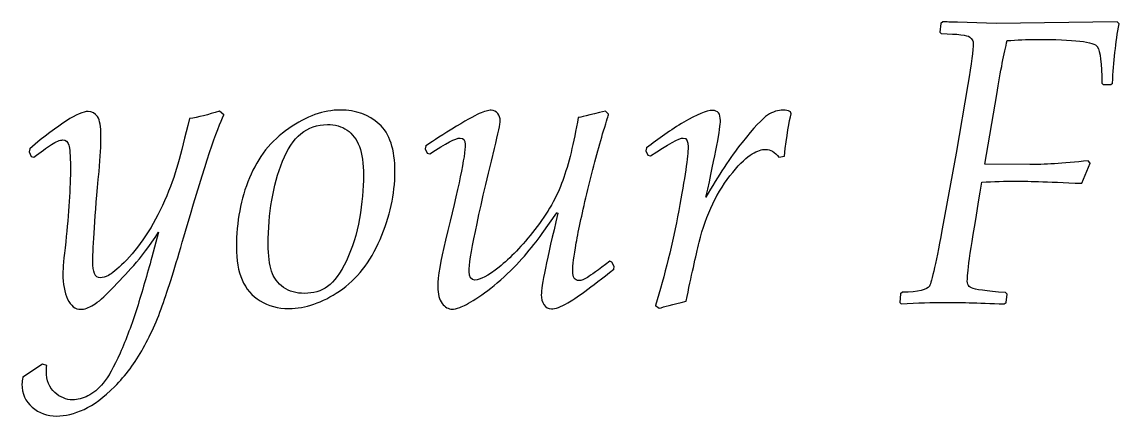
# Model space of a CAD drawing. Header units: millimetres. Extents: x -130 to 142, y -87 to 88.
# Drawn here: x 52.33 to 93.4, y 23.49 to 38.26 of the extents above; entities that cross this region are included whole.
import ezdxf

# ---------------------------------------------------------------- set-up
doc = ezdxf.new("R2010")
doc.units = ezdxf.units.MM
doc.header["$MEASUREMENT"] = 0
doc.layers.add('21', color=7, linetype='Continuous')

msp = doc.modelspace()

# ---------------------------------------------------------------- linework, layer by layer
at = {"layer": '21', "color": 250}
for points, knots in [([(85.2461, 27.6969), (85.2461, 27.6969), (85.1953, 27.7553), (85.1953, 27.7553), (85.1953, 27.7553), (85.1953, 27.7553), (85.2156, 28.075), (85.2156, 28.075), (85.2156, 28.075), (85.2156, 28.075), (85.2918, 28.1334), (85.2918, 28.1334), (85.2918, 28.1334), (85.8855, 28.1435), (86.223, 28.2222), (86.3042, 28.3643), (86.3042, 28.3643), (86.388, 28.5089), (86.5605, 29.2905), (86.8219, 30.7065), (86.8219, 30.7065), (86.8219, 30.7065), (87.3066, 33.3455), (87.3066, 33.3455), (87.3066, 33.3455), (87.3066, 33.3455), (87.743, 35.9185), (87.743, 35.9185), (87.743, 35.9185), (87.8775, 36.7001), (87.9435, 37.2152), (87.9435, 37.4563), (87.9435, 37.4563), (87.9435, 37.54), (87.9004, 37.6212), (87.8115, 37.6948), (87.8115, 37.6948), (87.7227, 37.7684), (87.3675, 37.8115), (86.7483, 37.8217), (86.7483, 37.8217), (86.7483, 37.8217), (86.695, 37.8801), (86.695, 37.8801), (86.695, 37.8801), (86.695, 37.8801), (86.7331, 38.1998), (86.7331, 38.1998), (86.7331, 38.1998), (86.7331, 38.1998), (86.7991, 38.2607), (86.7991, 38.2607), (86.7991, 38.2607), (86.9285, 38.2607), (87.1112, 38.2556), (87.3497, 38.2455), (87.3497, 38.2455), (87.3497, 38.2455), (88.7986, 38.1998), (88.7986, 38.1998), (88.7986, 38.1998), (88.7986, 38.1998), (93.3281, 38.2607), (93.3281, 38.2607), (93.3281, 38.2607), (93.3281, 38.2607), (93.4017, 38.1922), (93.4017, 38.1922), (93.4017, 38.1922), (93.2774, 37.5045), (93.1962, 36.7635), (93.1556, 35.9693), (93.1556, 35.9693), (93.1556, 35.9693), (93.0972, 35.9109), (93.0972, 35.9109), (93.0972, 35.9109), (93.0972, 35.9109), (92.813, 35.9109), (92.813, 35.9109), (92.813, 35.9109), (92.813, 35.9109), (92.7547, 35.9693), (92.7547, 35.9693), (92.7547, 35.9693), (92.7547, 36.7026), (92.6988, 37.1594), (92.5872, 37.337), (92.5872, 37.337), (92.4755, 37.5172), (91.7168, 37.606), (90.3085, 37.606), (90.3085, 37.606), (89.9431, 37.606), (89.5777, 37.5908), (89.2148, 37.5603), (89.2148, 37.5603), (89.1031, 37.1061), (88.9712, 36.4337), (88.8215, 35.5455), (88.8215, 35.5455), (88.8215, 35.5455), (88.3825, 32.9369), (88.3825, 32.9369), (88.3825, 32.9369), (88.3825, 32.9369), (90.0623, 32.9141), (90.0623, 32.9141), (90.0623, 32.9141), (90.5597, 32.9141), (91.2854, 32.9623), (92.2421, 33.0562), (92.2421, 33.0562), (92.2421, 33.0562), (92.3157, 32.975), (92.3157, 32.975), (92.3157, 32.975), (92.3157, 32.975), (92.0035, 32.2163), (92.0035, 32.2163), (92.0035, 32.2163), (90.6663, 32.2696), (89.8492, 32.2975), (89.5574, 32.2975), (89.5574, 32.2975), (89.126, 32.2975), (88.6971, 32.2848), (88.2708, 32.2594), (88.2708, 32.2594), (87.9105, 30.1736), (87.7303, 28.986), (87.7303, 28.6993), (87.7303, 28.6993), (87.6999, 28.4861), (87.7481, 28.3516), (87.875, 28.2933), (87.875, 28.2933), (87.9993, 28.2374), (88.4256, 28.1791), (89.1488, 28.1207), (89.1488, 28.1207), (89.1488, 28.1207), (89.2097, 28.0598), (89.2097, 28.0598), (89.2097, 28.0598), (89.2097, 28.0598), (89.1717, 27.7553), (89.1717, 27.7553), (89.1717, 27.7553), (89.1717, 27.7553), (89.1031, 27.6969), (89.1031, 27.6969), (89.1031, 27.6969), (88.0831, 27.735), (87.3472, 27.7553), (86.8955, 27.7553), (86.8955, 27.7553), (86.4057, 27.7553), (85.8551, 27.735), (85.2461, 27.6969)], [0, 0, 0, 0, 0.0243902, 0.0243902, 0.0243902, 0.0243902, 0.0487805, 0.0487805, 0.0487805, 0.0487805, 0.0731707, 0.0731707, 0.0731707, 0.0731707, 0.097561, 0.097561, 0.097561, 0.097561, 0.1219512, 0.1219512, 0.1219512, 0.1219512, 0.1463415, 0.1463415, 0.1463415, 0.1463415, 0.1707317, 0.1707317, 0.1707317, 0.1707317, 0.195122, 0.195122, 0.195122, 0.195122, 0.2195122, 0.2195122, 0.2195122, 0.2195122, 0.2439024, 0.2439024, 0.2439024, 0.2439024, 0.2682927, 0.2682927, 0.2682927, 0.2682927, 0.2926829, 0.2926829, 0.2926829, 0.2926829, 0.3170732, 0.3170732, 0.3170732, 0.3170732, 0.3414634, 0.3414634, 0.3414634, 0.3414634, 0.3658537, 0.3658537, 0.3658537, 0.3658537, 0.3902439, 0.3902439, 0.3902439, 0.3902439, 0.4146341, 0.4146341, 0.4146341, 0.4146341, 0.4390244, 0.4390244, 0.4390244, 0.4390244, 0.4634146, 0.4634146, 0.4634146, 0.4634146, 0.4878049, 0.4878049, 0.4878049, 0.4878049, 0.5121951, 0.5121951, 0.5121951, 0.5121951, 0.5365854, 0.5365854, 0.5365854, 0.5365854, 0.5609756, 0.5609756, 0.5609756, 0.5609756, 0.5853659, 0.5853659, 0.5853659, 0.5853659, 0.6097561, 0.6097561, 0.6097561, 0.6097561, 0.6341463, 0.6341463, 0.6341463, 0.6341463, 0.6585366, 0.6585366, 0.6585366, 0.6585366, 0.6829268, 0.6829268, 0.6829268, 0.6829268, 0.7073171, 0.7073171, 0.7073171, 0.7073171, 0.7317073, 0.7317073, 0.7317073, 0.7317073, 0.7560976, 0.7560976, 0.7560976, 0.7560976, 0.7804878, 0.7804878, 0.7804878, 0.7804878, 0.804878, 0.804878, 0.804878, 0.804878, 0.8292683, 0.8292683, 0.8292683, 0.8292683, 0.8536585, 0.8536585, 0.8536585, 0.8536585, 0.8780488, 0.8780488, 0.8780488, 0.8780488, 0.902439, 0.902439, 0.902439, 0.902439, 0.9268293, 0.9268293, 0.9268293, 0.9268293, 0.9512195, 0.9512195, 0.9512195, 0.9512195, 1, 1, 1, 1]), ([(52.3724, 24.9463), (52.3724, 24.9463), (53.1083, 25.4436), (53.1083, 25.4436), (53.1083, 25.4436), (53.1083, 25.4436), (53.2631, 25.3903), (53.2631, 25.3903), (53.2631, 25.3903), (53.2554, 25.3117), (53.2504, 25.2431), (53.2504, 25.1822), (53.2504, 25.1822), (53.2504, 24.827), (53.3544, 24.558), (53.5625, 24.3753), (53.5625, 24.3753), (53.7706, 24.1951), (53.9939, 24.1063), (54.2299, 24.1038), (54.2299, 24.1038), (54.4202, 24.1063), (54.6105, 24.1545), (54.8059, 24.251), (54.8059, 24.251), (55.0013, 24.3474), (55.1941, 24.5073), (55.3794, 24.7306), (55.3794, 24.7306), (55.5646, 24.9539), (55.7752, 25.3269), (56.0061, 25.8521), (56.0061, 25.8521), (56.2396, 26.3774), (56.4527, 26.9433), (56.6431, 27.5498), (56.6431, 27.5498), (56.8334, 28.1588), (57.0186, 28.7906), (57.1962, 29.4504), (57.1962, 29.4504), (57.1962, 29.4504), (57.45, 30.3791), (57.45, 30.3791), (57.45, 30.3791), (57.1125, 29.864), (56.8029, 29.4504), (56.5213, 29.1383), (56.5213, 29.1383), (56.237, 28.8261), (55.9605, 28.5292), (55.6864, 28.245), (55.6864, 28.245), (55.4149, 27.9634), (55.189, 27.768), (55.0114, 27.6589), (55.0114, 27.6589), (54.8338, 27.5498), (54.6739, 27.4939), (54.5344, 27.4939), (54.5344, 27.4939), (54.3263, 27.4939), (54.1639, 27.6233), (54.0446, 27.8771), (54.0446, 27.8771), (53.9254, 28.1334), (53.867, 28.448), (53.867, 28.8261), (53.867, 28.8261), (53.867, 29.019), (53.9, 29.4148), (53.971, 30.0162), (53.971, 30.0162), (54.0903, 31.0998), (54.1487, 32.0412), (54.1487, 32.8405), (54.1487, 32.8405), (54.1487, 33.2516), (54.1284, 33.5206), (54.0852, 33.6475), (54.0852, 33.6475), (54.0446, 33.7743), (53.971, 33.8378), (53.867, 33.8378), (53.867, 33.8378), (53.7528, 33.8378), (53.6082, 33.7794), (53.4356, 33.6652), (53.4356, 33.6652), (53.2605, 33.551), (53.0448, 33.3937), (52.7809, 33.1907), (52.7809, 33.1907), (52.7809, 33.1907), (52.6845, 33.2186), (52.6845, 33.2186), (52.6845, 33.2186), (52.6845, 33.2186), (52.6033, 33.3988), (52.6033, 33.3988), (52.6033, 33.3988), (52.6033, 33.3988), (52.6261, 33.5104), (52.6261, 33.5104), (52.6261, 33.5104), (53.73, 34.4417), (54.4582, 34.9061), (54.811, 34.9061), (54.811, 34.9061), (54.9581, 34.9061), (55.0774, 34.8426), (55.1637, 34.7132), (55.1637, 34.7132), (55.2499, 34.5838), (55.2931, 34.3427), (55.2931, 33.9849), (55.2931, 33.9849), (55.2931, 33.6475), (55.2677, 33.2059), (55.2195, 32.6629), (55.2195, 32.6629), (55.0647, 30.978), (54.9886, 29.8513), (54.9886, 29.288), (54.9886, 29.288), (54.9886, 29.0875), (55.0089, 28.9378), (55.052, 28.8338), (55.052, 28.8338), (55.0952, 28.7297), (55.1687, 28.6764), (55.2779, 28.6764), (55.2779, 28.6764), (55.354, 28.6764), (55.4504, 28.7069), (55.5722, 28.7652), (55.5722, 28.7652), (55.694, 28.8261), (55.8894, 28.986), (56.1558, 29.2499), (56.1558, 29.2499), (56.4248, 29.5113), (56.6913, 29.8437), (56.9577, 30.2421), (56.9577, 30.2421), (57.2267, 30.6405), (57.4652, 31.082), (57.6758, 31.5616), (57.6758, 31.5616), (57.8864, 32.0412), (58.0514, 32.5005), (58.1707, 32.9369), (58.1707, 32.9369), (58.2899, 33.3734), (58.4346, 33.9418), (58.602, 34.6396), (58.602, 34.6396), (58.9395, 34.6878), (59.3125, 34.7843), (59.7236, 34.9213), (59.7236, 34.9213), (59.7236, 34.9213), (59.8886, 34.7741), (59.8886, 34.7741), (59.8886, 34.7741), (59.6399, 34.2768), (59.1831, 32.8963), (58.5208, 30.6329), (58.5208, 30.6329), (58.1833, 29.4681), (57.9017, 28.5495), (57.6758, 27.8771), (57.6758, 27.8771), (57.45, 27.2072), (57.1835, 26.5931), (56.8765, 26.0425), (56.8765, 26.0425), (56.5695, 25.4893), (56.2142, 25.0097), (55.8057, 24.6037), (55.8057, 24.6037), (55.3997, 24.1977), (55.0165, 23.9109), (54.6587, 23.7435), (54.6587, 23.7435), (54.2984, 23.5785), (53.9558, 23.4948), (53.6285, 23.4948), (53.6285, 23.4948), (53.2757, 23.4948), (52.9738, 23.6064), (52.7175, 23.8272), (52.7175, 23.8272), (52.4637, 24.048), (52.3343, 24.3347), (52.3343, 24.6925), (52.3343, 24.6925), (52.3343, 24.7661), (52.347, 24.8524), (52.3724, 24.9463)], [0, 0, 0, 0, 0.0196078, 0.0196078, 0.0196078, 0.0196078, 0.0392157, 0.0392157, 0.0392157, 0.0392157, 0.0588235, 0.0588235, 0.0588235, 0.0588235, 0.0784314, 0.0784314, 0.0784314, 0.0784314, 0.0980392, 0.0980392, 0.0980392, 0.0980392, 0.1176471, 0.1176471, 0.1176471, 0.1176471, 0.1372549, 0.1372549, 0.1372549, 0.1372549, 0.1568627, 0.1568627, 0.1568627, 0.1568627, 0.1764706, 0.1764706, 0.1764706, 0.1764706, 0.1960784, 0.1960784, 0.1960784, 0.1960784, 0.2156863, 0.2156863, 0.2156863, 0.2156863, 0.2352941, 0.2352941, 0.2352941, 0.2352941, 0.254902, 0.254902, 0.254902, 0.254902, 0.2745098, 0.2745098, 0.2745098, 0.2745098, 0.2941176, 0.2941176, 0.2941176, 0.2941176, 0.3137255, 0.3137255, 0.3137255, 0.3137255, 0.3333333, 0.3333333, 0.3333333, 0.3333333, 0.3529412, 0.3529412, 0.3529412, 0.3529412, 0.372549, 0.372549, 0.372549, 0.372549, 0.3921569, 0.3921569, 0.3921569, 0.3921569, 0.4117647, 0.4117647, 0.4117647, 0.4117647, 0.4313725, 0.4313725, 0.4313725, 0.4313725, 0.4509804, 0.4509804, 0.4509804, 0.4509804, 0.4705882, 0.4705882, 0.4705882, 0.4705882, 0.4901961, 0.4901961, 0.4901961, 0.4901961, 0.5098039, 0.5098039, 0.5098039, 0.5098039, 0.5294118, 0.5294118, 0.5294118, 0.5294118, 0.5490196, 0.5490196, 0.5490196, 0.5490196, 0.5686275, 0.5686275, 0.5686275, 0.5686275, 0.5882353, 0.5882353, 0.5882353, 0.5882353, 0.6078431, 0.6078431, 0.6078431, 0.6078431, 0.627451, 0.627451, 0.627451, 0.627451, 0.6470588, 0.6470588, 0.6470588, 0.6470588, 0.6666667, 0.6666667, 0.6666667, 0.6666667, 0.6862745, 0.6862745, 0.6862745, 0.6862745, 0.7058824, 0.7058824, 0.7058824, 0.7058824, 0.7254902, 0.7254902, 0.7254902, 0.7254902, 0.745098, 0.745098, 0.745098, 0.745098, 0.7647059, 0.7647059, 0.7647059, 0.7647059, 0.7843137, 0.7843137, 0.7843137, 0.7843137, 0.8039216, 0.8039216, 0.8039216, 0.8039216, 0.8235294, 0.8235294, 0.8235294, 0.8235294, 0.8431373, 0.8431373, 0.8431373, 0.8431373, 0.8627451, 0.8627451, 0.8627451, 0.8627451, 0.8823529, 0.8823529, 0.8823529, 0.8823529, 0.9019608, 0.9019608, 0.9019608, 0.9019608, 0.9215686, 0.9215686, 0.9215686, 0.9215686, 0.9411765, 0.9411765, 0.9411765, 0.9411765, 0.9607843, 0.9607843, 0.9607843, 0.9607843, 1, 1, 1, 1]), ([(60.3631, 29.8285), (60.3631, 30.775), (60.5255, 31.6377), (60.8477, 32.4167), (60.8477, 32.4167), (61.17, 33.1958), (61.6598, 33.8124), (62.3221, 34.2717), (62.3221, 34.2717), (62.9844, 34.731), (63.6289, 34.9594), (64.2582, 34.9594), (64.2582, 34.9594), (64.8342, 34.9594), (65.3163, 34.7843), (65.7097, 34.4341), (65.7097, 34.4341), (66.1004, 34.0864), (66.2958, 33.4876), (66.2958, 32.6401), (66.2958, 32.6401), (66.2958, 31.8077), (66.1106, 30.9653), (65.7426, 30.1127), (65.7426, 30.1127), (65.3722, 29.2601), (64.8672, 28.6155), (64.2227, 28.1791), (64.2227, 28.1791), (63.5781, 27.7426), (62.9463, 27.5244), (62.3271, 27.5244), (62.3271, 27.5244), (61.916, 27.5244), (61.5557, 27.6208), (61.2487, 27.8111), (61.2487, 27.8111), (60.9416, 28.0014), (60.7158, 28.2628), (60.5762, 28.5927), (60.5762, 28.5927), (60.4341, 28.9226), (60.3631, 29.3336), (60.3631, 29.8285)], [0, 0, 0, 0, 0.0833333, 0.0833333, 0.0833333, 0.0833333, 0.1666667, 0.1666667, 0.1666667, 0.1666667, 0.25, 0.25, 0.25, 0.25, 0.3333333, 0.3333333, 0.3333333, 0.3333333, 0.4166667, 0.4166667, 0.4166667, 0.4166667, 0.5, 0.5, 0.5, 0.5, 0.5833333, 0.5833333, 0.5833333, 0.5833333, 0.6666667, 0.6666667, 0.6666667, 0.6666667, 0.75, 0.75, 0.75, 0.75, 0.8333333, 0.8333333, 0.8333333, 0.8333333, 1, 1, 1, 1]), ([(67.5088, 33.3379), (67.5088, 33.3379), (67.4327, 33.5104), (67.4327, 33.5104), (67.4327, 33.5104), (67.4327, 33.5104), (67.4555, 33.6145), (67.4555, 33.6145), (67.4555, 33.6145), (67.6052, 33.7287), (67.9275, 33.9367), (68.4223, 34.2412), (68.4223, 34.2412), (68.9172, 34.5457), (69.2623, 34.7411), (69.4551, 34.8249), (69.4551, 34.8249), (69.648, 34.9086), (69.7977, 34.9517), (69.9017, 34.9517), (69.9017, 34.9517), (70.0058, 34.9517), (70.087, 34.9111), (70.1479, 34.8325), (70.1479, 34.8325), (70.2062, 34.7538), (70.2367, 34.6625), (70.2367, 34.5584), (70.2367, 34.5584), (70.2367, 34.4442), (70.1656, 34.0966), (70.021, 33.518), (70.021, 33.518), (69.3866, 30.9145), (69.0694, 29.3819), (69.0694, 28.915), (69.0694, 28.915), (69.0694, 28.6967), (69.143, 28.5876), (69.2927, 28.5876), (69.2927, 28.5876), (69.4805, 28.5876), (69.7825, 28.7526), (70.1961, 29.0774), (70.1961, 29.0774), (70.6097, 29.4047), (71.0563, 29.8741), (71.5333, 30.4831), (71.5333, 30.4831), (72.0104, 31.0922), (72.3606, 31.7062), (72.5788, 32.3203), (72.5788, 32.3203), (72.797, 32.9344), (72.9899, 33.721), (73.1574, 34.6777), (73.1574, 34.6777), (73.2183, 34.6853), (73.5558, 34.7665), (74.1775, 34.9137), (74.1775, 34.9137), (74.1775, 34.9137), (74.2891, 34.802), (74.2891, 34.802), (74.2891, 34.802), (74.284, 34.7741), (74.2231, 34.5686), (74.1089, 34.1854), (74.1089, 34.1854), (73.911, 33.546), (73.7131, 32.8101), (73.5152, 31.9778), (73.5152, 31.9778), (73.3172, 31.1454), (73.1726, 30.4806), (73.0838, 29.9807), (73.0838, 29.9807), (72.995, 29.4834), (72.9493, 29.1306), (72.9493, 28.9226), (72.9493, 28.9226), (72.9493, 28.6891), (73.028, 28.5724), (73.1878, 28.5724), (73.1878, 28.5724), (73.2716, 28.5724), (73.3756, 28.6104), (73.4999, 28.6891), (73.4999, 28.6891), (73.6243, 28.7652), (73.9034, 28.9682), (74.3399, 29.293), (74.3399, 29.293), (74.3399, 29.293), (74.4211, 29.2651), (74.4211, 29.2651), (74.4211, 29.2651), (74.4211, 29.2651), (74.5023, 29.0926), (74.5023, 29.0926), (74.5023, 29.0926), (74.5023, 29.0926), (74.4896, 28.9962), (74.4896, 28.9962), (74.4896, 28.9962), (73.6167, 28.3085), (73.0457, 27.8873), (72.7742, 27.7375), (72.7742, 27.7375), (72.5052, 27.5853), (72.2971, 27.5092), (72.155, 27.5092), (72.155, 27.5092), (72.0358, 27.5092), (71.9419, 27.5624), (71.8759, 27.669), (71.8759, 27.669), (71.8074, 27.7756), (71.7744, 27.8999), (71.7744, 28.037), (71.7744, 28.037), (71.7744, 28.344), (71.9825, 29.3641), (72.3986, 31.0922), (72.3986, 31.0922), (72.3986, 31.0922), (72.3555, 31.115), (72.3555, 31.115), (72.3555, 31.115), (72.3555, 31.115), (71.8049, 30.3284), (71.8049, 30.3284), (71.8049, 30.3284), (71.6171, 30.0594), (71.3963, 29.7803), (71.1426, 29.491), (71.1426, 29.491), (70.8914, 29.2017), (70.5945, 28.9048), (70.2544, 28.6028), (70.2544, 28.6028), (69.9144, 28.3009), (69.6074, 28.0623), (69.3282, 27.8898), (69.3282, 27.8898), (69.0516, 27.7147), (68.8512, 27.6081), (68.7268, 27.565), (68.7268, 27.565), (68.6025, 27.5244), (68.5061, 27.5015), (68.4376, 27.5015), (68.4376, 27.5015), (68.2929, 27.5015), (68.1686, 27.5726), (68.062, 27.7147), (68.062, 27.7147), (67.9554, 27.8568), (67.9021, 28.0649), (67.9021, 28.3415), (67.9021, 28.3415), (67.9021, 28.7246), (67.9986, 29.3057), (68.1914, 30.0898), (68.1914, 30.0898), (68.6837, 32.0564), (68.9273, 33.2516), (68.9273, 33.6728), (68.9273, 33.6728), (68.9273, 33.8327), (68.8639, 33.9114), (68.7345, 33.9114), (68.7345, 33.9114), (68.5847, 33.9114), (68.2066, 33.7134), (67.5976, 33.315), (67.5976, 33.315), (67.5976, 33.315), (67.5088, 33.3379), (67.5088, 33.3379)], [0, 0, 0, 0, 0.0217391, 0.0217391, 0.0217391, 0.0217391, 0.0434783, 0.0434783, 0.0434783, 0.0434783, 0.0652174, 0.0652174, 0.0652174, 0.0652174, 0.0869565, 0.0869565, 0.0869565, 0.0869565, 0.1086957, 0.1086957, 0.1086957, 0.1086957, 0.1304348, 0.1304348, 0.1304348, 0.1304348, 0.1521739, 0.1521739, 0.1521739, 0.1521739, 0.173913, 0.173913, 0.173913, 0.173913, 0.1956522, 0.1956522, 0.1956522, 0.1956522, 0.2173913, 0.2173913, 0.2173913, 0.2173913, 0.2391304, 0.2391304, 0.2391304, 0.2391304, 0.2608696, 0.2608696, 0.2608696, 0.2608696, 0.2826087, 0.2826087, 0.2826087, 0.2826087, 0.3043478, 0.3043478, 0.3043478, 0.3043478, 0.326087, 0.326087, 0.326087, 0.326087, 0.3478261, 0.3478261, 0.3478261, 0.3478261, 0.3695652, 0.3695652, 0.3695652, 0.3695652, 0.3913043, 0.3913043, 0.3913043, 0.3913043, 0.4130435, 0.4130435, 0.4130435, 0.4130435, 0.4347826, 0.4347826, 0.4347826, 0.4347826, 0.4565217, 0.4565217, 0.4565217, 0.4565217, 0.4782609, 0.4782609, 0.4782609, 0.4782609, 0.5, 0.5, 0.5, 0.5, 0.5217391, 0.5217391, 0.5217391, 0.5217391, 0.5434783, 0.5434783, 0.5434783, 0.5434783, 0.5652174, 0.5652174, 0.5652174, 0.5652174, 0.5869565, 0.5869565, 0.5869565, 0.5869565, 0.6086957, 0.6086957, 0.6086957, 0.6086957, 0.6304348, 0.6304348, 0.6304348, 0.6304348, 0.6521739, 0.6521739, 0.6521739, 0.6521739, 0.673913, 0.673913, 0.673913, 0.673913, 0.6956522, 0.6956522, 0.6956522, 0.6956522, 0.7173913, 0.7173913, 0.7173913, 0.7173913, 0.7391304, 0.7391304, 0.7391304, 0.7391304, 0.7608696, 0.7608696, 0.7608696, 0.7608696, 0.7826087, 0.7826087, 0.7826087, 0.7826087, 0.8043478, 0.8043478, 0.8043478, 0.8043478, 0.826087, 0.826087, 0.826087, 0.826087, 0.8478261, 0.8478261, 0.8478261, 0.8478261, 0.8695652, 0.8695652, 0.8695652, 0.8695652, 0.8913043, 0.8913043, 0.8913043, 0.8913043, 0.9130435, 0.9130435, 0.9130435, 0.9130435, 0.9347826, 0.9347826, 0.9347826, 0.9347826, 0.9565217, 0.9565217, 0.9565217, 0.9565217, 1, 1, 1, 1]), ([(76.1846, 27.532), (76.1846, 27.532), (76.0501, 27.636), (76.0501, 27.636), (76.0501, 27.636), (76.3978, 28.7703), (76.687, 29.9579), (76.9205, 31.1937), (76.9205, 31.1937), (77.1514, 32.4294), (77.2681, 33.2237), (77.2681, 33.5764), (77.2681, 33.5764), (77.2681, 33.7997), (77.2098, 33.9114), (77.0905, 33.9114), (77.0905, 33.9114), (76.9408, 33.9114), (76.5297, 33.6881), (75.8573, 33.2414), (75.8573, 33.2414), (75.8573, 33.2414), (75.7684, 33.2643), (75.7684, 33.2643), (75.7684, 33.2643), (75.7684, 33.2643), (75.6923, 33.4267), (75.6923, 33.4267), (75.6923, 33.4267), (75.6923, 33.4267), (75.7152, 33.5383), (75.7152, 33.5383), (75.7152, 33.5383), (76.1567, 33.8911), (76.6211, 34.2133), (77.1083, 34.5051), (77.1083, 34.5051), (77.598, 34.797), (77.9558, 34.9441), (78.1842, 34.9441), (78.1842, 34.9441), (78.3821, 34.9441), (78.4811, 34.8198), (78.4811, 34.5737), (78.4811, 34.5737), (78.4811, 34.2844), (78.3009, 33.3252), (77.938, 31.6961), (77.938, 31.6961), (78.3999, 32.503), (78.849, 33.1856), (79.2905, 33.7439), (79.2905, 33.7439), (79.7321, 34.3021), (80.0518, 34.6422), (80.2472, 34.769), (80.2472, 34.769), (80.4426, 34.8959), (80.638, 34.9594), (80.8308, 34.9594), (80.8308, 34.9594), (80.9196, 34.9594), (81.0085, 34.9391), (81.0973, 34.8985), (81.0973, 34.8985), (81.0973, 34.8985), (81.1277, 34.8173), (81.1277, 34.8173), (81.1277, 34.8173), (81.0541, 34.5457), (80.9678, 34.0179), (80.874, 33.2338), (80.874, 33.2338), (80.874, 33.2338), (80.6659, 33.1907), (80.6659, 33.1907), (80.6659, 33.1907), (80.5238, 33.3886), (80.3563, 33.4876), (80.1685, 33.4876), (80.1685, 33.4876), (80.029, 33.4876), (79.8615, 33.4292), (79.6661, 33.315), (79.6661, 33.315), (79.4707, 33.2008), (79.2296, 32.9725), (78.9429, 32.6248), (78.9429, 32.6248), (78.6536, 32.2772), (78.4049, 31.8839), (78.1943, 31.4474), (78.1943, 31.4474), (77.9837, 31.0084), (77.8137, 30.5288), (77.6843, 30.0086), (77.6843, 30.0086), (77.5574, 29.4884), (77.3925, 28.75), (77.1945, 27.7934), (77.1945, 27.7934), (76.6946, 27.6792), (76.3572, 27.5929), (76.1846, 27.532)], [0, 0, 0, 0, 0.037037, 0.037037, 0.037037, 0.037037, 0.0740741, 0.0740741, 0.0740741, 0.0740741, 0.1111111, 0.1111111, 0.1111111, 0.1111111, 0.1481481, 0.1481481, 0.1481481, 0.1481481, 0.1851852, 0.1851852, 0.1851852, 0.1851852, 0.2222222, 0.2222222, 0.2222222, 0.2222222, 0.2592593, 0.2592593, 0.2592593, 0.2592593, 0.2962963, 0.2962963, 0.2962963, 0.2962963, 0.3333333, 0.3333333, 0.3333333, 0.3333333, 0.3703704, 0.3703704, 0.3703704, 0.3703704, 0.4074074, 0.4074074, 0.4074074, 0.4074074, 0.4444444, 0.4444444, 0.4444444, 0.4444444, 0.4814815, 0.4814815, 0.4814815, 0.4814815, 0.5185185, 0.5185185, 0.5185185, 0.5185185, 0.5555556, 0.5555556, 0.5555556, 0.5555556, 0.5925926, 0.5925926, 0.5925926, 0.5925926, 0.6296296, 0.6296296, 0.6296296, 0.6296296, 0.6666667, 0.6666667, 0.6666667, 0.6666667, 0.7037037, 0.7037037, 0.7037037, 0.7037037, 0.7407407, 0.7407407, 0.7407407, 0.7407407, 0.7777778, 0.7777778, 0.7777778, 0.7777778, 0.8148148, 0.8148148, 0.8148148, 0.8148148, 0.8518519, 0.8518519, 0.8518519, 0.8518519, 0.8888889, 0.8888889, 0.8888889, 0.8888889, 0.9259259, 0.9259259, 0.9259259, 0.9259259, 1, 1, 1, 1]), ([(61.5532, 29.9325), (61.5532, 29.5062), (61.5963, 29.1687), (61.6801, 28.92), (61.6801, 28.92), (61.7638, 28.6688), (61.9135, 28.4683), (62.1267, 28.3161), (62.1267, 28.3161), (62.3398, 28.1664), (62.6012, 28.0903), (62.9133, 28.0903), (62.9133, 28.0903), (63.2406, 28.0903), (63.5274, 28.1765), (63.7761, 28.3491), (63.7761, 28.3491), (64.0247, 28.5242), (64.2582, 28.8464), (64.4815, 29.3159), (64.4815, 29.3159), (64.7048, 29.7879), (64.8672, 30.3131), (64.9687, 30.8968), (64.9687, 30.8968), (65.0702, 31.4779), (65.121, 32.0158), (65.121, 32.5056), (65.121, 32.5056), (65.121, 32.9572), (65.0702, 33.3176), (64.9662, 33.5916), (64.9662, 33.5916), (64.8621, 33.8631), (64.7073, 34.0687), (64.5043, 34.2082), (64.5043, 34.2082), (64.3013, 34.3478), (64.0552, 34.4163), (63.7684, 34.4163), (63.7684, 34.4163), (63.0047, 34.4163), (62.4464, 33.9596), (62.0886, 33.0435), (62.0886, 33.0435), (61.7308, 32.13), (61.5532, 31.0922), (61.5532, 29.9325)], [0, 0, 0, 0, 0.0769231, 0.0769231, 0.0769231, 0.0769231, 0.1538462, 0.1538462, 0.1538462, 0.1538462, 0.2307692, 0.2307692, 0.2307692, 0.2307692, 0.3076923, 0.3076923, 0.3076923, 0.3076923, 0.3846154, 0.3846154, 0.3846154, 0.3846154, 0.4615385, 0.4615385, 0.4615385, 0.4615385, 0.5384615, 0.5384615, 0.5384615, 0.5384615, 0.6153846, 0.6153846, 0.6153846, 0.6153846, 0.6923077, 0.6923077, 0.6923077, 0.6923077, 0.7692308, 0.7692308, 0.7692308, 0.7692308, 0.8461538, 0.8461538, 0.8461538, 0.8461538, 1, 1, 1, 1])]:
    msp.add_open_spline(points, degree=3, knots=knots, dxfattribs=at)
at = {"layer": '21', "color": 1, "lineweight": 9}
for points, knots in [([(85.2461, 27.6969), (85.2461, 27.6969), (85.1953, 27.7553), (85.1953, 27.7553), (85.1953, 27.7553), (85.1953, 27.7553), (85.2156, 28.075), (85.2156, 28.075), (85.2156, 28.075), (85.2156, 28.075), (85.2918, 28.1334), (85.2918, 28.1334), (85.2918, 28.1334), (85.8855, 28.1435), (86.223, 28.2222), (86.3042, 28.3643), (86.3042, 28.3643), (86.388, 28.5089), (86.5605, 29.2905), (86.8219, 30.7065), (86.8219, 30.7065), (86.8219, 30.7065), (87.3066, 33.3455), (87.3066, 33.3455), (87.3066, 33.3455), (87.3066, 33.3455), (87.743, 35.9185), (87.743, 35.9185), (87.743, 35.9185), (87.8775, 36.7001), (87.9435, 37.2152), (87.9435, 37.4563), (87.9435, 37.4563), (87.9435, 37.54), (87.9004, 37.6212), (87.8115, 37.6948), (87.8115, 37.6948), (87.7227, 37.7684), (87.3675, 37.8115), (86.7483, 37.8217), (86.7483, 37.8217), (86.7483, 37.8217), (86.695, 37.8801), (86.695, 37.8801), (86.695, 37.8801), (86.695, 37.8801), (86.7331, 38.1998), (86.7331, 38.1998), (86.7331, 38.1998), (86.7331, 38.1998), (86.7991, 38.2607), (86.7991, 38.2607), (86.7991, 38.2607), (86.9285, 38.2607), (87.1112, 38.2556), (87.3497, 38.2455), (87.3497, 38.2455), (87.3497, 38.2455), (88.7986, 38.1998), (88.7986, 38.1998), (88.7986, 38.1998), (88.7986, 38.1998), (93.3281, 38.2607), (93.3281, 38.2607), (93.3281, 38.2607), (93.3281, 38.2607), (93.4017, 38.1922), (93.4017, 38.1922), (93.4017, 38.1922), (93.2774, 37.5045), (93.1962, 36.7635), (93.1556, 35.9693), (93.1556, 35.9693), (93.1556, 35.9693), (93.0972, 35.9109), (93.0972, 35.9109), (93.0972, 35.9109), (93.0972, 35.9109), (92.813, 35.9109), (92.813, 35.9109), (92.813, 35.9109), (92.813, 35.9109), (92.7547, 35.9693), (92.7547, 35.9693), (92.7547, 35.9693), (92.7547, 36.7026), (92.6988, 37.1594), (92.5872, 37.337), (92.5872, 37.337), (92.4755, 37.5172), (91.7168, 37.606), (90.3085, 37.606), (90.3085, 37.606), (89.9431, 37.606), (89.5777, 37.5908), (89.2148, 37.5603), (89.2148, 37.5603), (89.1031, 37.1061), (88.9712, 36.4337), (88.8215, 35.5455), (88.8215, 35.5455), (88.8215, 35.5455), (88.3825, 32.9369), (88.3825, 32.9369), (88.3825, 32.9369), (88.3825, 32.9369), (90.0623, 32.9141), (90.0623, 32.9141), (90.0623, 32.9141), (90.5597, 32.9141), (91.2854, 32.9623), (92.2421, 33.0562), (92.2421, 33.0562), (92.2421, 33.0562), (92.3157, 32.975), (92.3157, 32.975), (92.3157, 32.975), (92.3157, 32.975), (92.0035, 32.2163), (92.0035, 32.2163), (92.0035, 32.2163), (90.6663, 32.2696), (89.8492, 32.2975), (89.5574, 32.2975), (89.5574, 32.2975), (89.126, 32.2975), (88.6971, 32.2848), (88.2708, 32.2594), (88.2708, 32.2594), (87.9105, 30.1736), (87.7303, 28.986), (87.7303, 28.6993), (87.7303, 28.6993), (87.6999, 28.4861), (87.7481, 28.3516), (87.875, 28.2933), (87.875, 28.2933), (87.9993, 28.2374), (88.4256, 28.1791), (89.1488, 28.1207), (89.1488, 28.1207), (89.1488, 28.1207), (89.2097, 28.0598), (89.2097, 28.0598), (89.2097, 28.0598), (89.2097, 28.0598), (89.1717, 27.7553), (89.1717, 27.7553), (89.1717, 27.7553), (89.1717, 27.7553), (89.1031, 27.6969), (89.1031, 27.6969), (89.1031, 27.6969), (88.0831, 27.735), (87.3472, 27.7553), (86.8955, 27.7553), (86.8955, 27.7553), (86.4057, 27.7553), (85.8551, 27.735), (85.2461, 27.6969)], [0, 0, 0, 0, 0.0243902, 0.0243902, 0.0243902, 0.0243902, 0.0487805, 0.0487805, 0.0487805, 0.0487805, 0.0731707, 0.0731707, 0.0731707, 0.0731707, 0.097561, 0.097561, 0.097561, 0.097561, 0.1219512, 0.1219512, 0.1219512, 0.1219512, 0.1463415, 0.1463415, 0.1463415, 0.1463415, 0.1707317, 0.1707317, 0.1707317, 0.1707317, 0.195122, 0.195122, 0.195122, 0.195122, 0.2195122, 0.2195122, 0.2195122, 0.2195122, 0.2439024, 0.2439024, 0.2439024, 0.2439024, 0.2682927, 0.2682927, 0.2682927, 0.2682927, 0.2926829, 0.2926829, 0.2926829, 0.2926829, 0.3170732, 0.3170732, 0.3170732, 0.3170732, 0.3414634, 0.3414634, 0.3414634, 0.3414634, 0.3658537, 0.3658537, 0.3658537, 0.3658537, 0.3902439, 0.3902439, 0.3902439, 0.3902439, 0.4146341, 0.4146341, 0.4146341, 0.4146341, 0.4390244, 0.4390244, 0.4390244, 0.4390244, 0.4634146, 0.4634146, 0.4634146, 0.4634146, 0.4878049, 0.4878049, 0.4878049, 0.4878049, 0.5121951, 0.5121951, 0.5121951, 0.5121951, 0.5365854, 0.5365854, 0.5365854, 0.5365854, 0.5609756, 0.5609756, 0.5609756, 0.5609756, 0.5853659, 0.5853659, 0.5853659, 0.5853659, 0.6097561, 0.6097561, 0.6097561, 0.6097561, 0.6341463, 0.6341463, 0.6341463, 0.6341463, 0.6585366, 0.6585366, 0.6585366, 0.6585366, 0.6829268, 0.6829268, 0.6829268, 0.6829268, 0.7073171, 0.7073171, 0.7073171, 0.7073171, 0.7317073, 0.7317073, 0.7317073, 0.7317073, 0.7560976, 0.7560976, 0.7560976, 0.7560976, 0.7804878, 0.7804878, 0.7804878, 0.7804878, 0.804878, 0.804878, 0.804878, 0.804878, 0.8292683, 0.8292683, 0.8292683, 0.8292683, 0.8536585, 0.8536585, 0.8536585, 0.8536585, 0.8780488, 0.8780488, 0.8780488, 0.8780488, 0.902439, 0.902439, 0.902439, 0.902439, 0.9268293, 0.9268293, 0.9268293, 0.9268293, 0.9512195, 0.9512195, 0.9512195, 0.9512195, 1, 1, 1, 1]), ([(52.3724, 24.9463), (52.3724, 24.9463), (53.1083, 25.4436), (53.1083, 25.4436), (53.1083, 25.4436), (53.1083, 25.4436), (53.2631, 25.3903), (53.2631, 25.3903), (53.2631, 25.3903), (53.2554, 25.3117), (53.2504, 25.2431), (53.2504, 25.1822), (53.2504, 25.1822), (53.2504, 24.827), (53.3544, 24.558), (53.5625, 24.3753), (53.5625, 24.3753), (53.7706, 24.1951), (53.9939, 24.1063), (54.2299, 24.1038), (54.2299, 24.1038), (54.4202, 24.1063), (54.6105, 24.1545), (54.8059, 24.251), (54.8059, 24.251), (55.0013, 24.3474), (55.1941, 24.5073), (55.3794, 24.7306), (55.3794, 24.7306), (55.5646, 24.9539), (55.7752, 25.3269), (56.0061, 25.8521), (56.0061, 25.8521), (56.2396, 26.3774), (56.4527, 26.9433), (56.6431, 27.5498), (56.6431, 27.5498), (56.8334, 28.1588), (57.0186, 28.7906), (57.1962, 29.4504), (57.1962, 29.4504), (57.1962, 29.4504), (57.45, 30.3791), (57.45, 30.3791), (57.45, 30.3791), (57.1125, 29.864), (56.8029, 29.4504), (56.5213, 29.1383), (56.5213, 29.1383), (56.237, 28.8261), (55.9605, 28.5292), (55.6864, 28.245), (55.6864, 28.245), (55.4149, 27.9634), (55.189, 27.768), (55.0114, 27.6589), (55.0114, 27.6589), (54.8338, 27.5498), (54.6739, 27.4939), (54.5344, 27.4939), (54.5344, 27.4939), (54.3263, 27.4939), (54.1639, 27.6233), (54.0446, 27.8771), (54.0446, 27.8771), (53.9254, 28.1334), (53.867, 28.448), (53.867, 28.8261), (53.867, 28.8261), (53.867, 29.019), (53.9, 29.4148), (53.971, 30.0162), (53.971, 30.0162), (54.0903, 31.0998), (54.1487, 32.0412), (54.1487, 32.8405), (54.1487, 32.8405), (54.1487, 33.2516), (54.1284, 33.5206), (54.0852, 33.6475), (54.0852, 33.6475), (54.0446, 33.7743), (53.971, 33.8378), (53.867, 33.8378), (53.867, 33.8378), (53.7528, 33.8378), (53.6082, 33.7794), (53.4356, 33.6652), (53.4356, 33.6652), (53.2605, 33.551), (53.0448, 33.3937), (52.7809, 33.1907), (52.7809, 33.1907), (52.7809, 33.1907), (52.6845, 33.2186), (52.6845, 33.2186), (52.6845, 33.2186), (52.6845, 33.2186), (52.6033, 33.3988), (52.6033, 33.3988), (52.6033, 33.3988), (52.6033, 33.3988), (52.6261, 33.5104), (52.6261, 33.5104), (52.6261, 33.5104), (53.73, 34.4417), (54.4582, 34.9061), (54.811, 34.9061), (54.811, 34.9061), (54.9581, 34.9061), (55.0774, 34.8426), (55.1637, 34.7132), (55.1637, 34.7132), (55.2499, 34.5838), (55.2931, 34.3427), (55.2931, 33.9849), (55.2931, 33.9849), (55.2931, 33.6475), (55.2677, 33.2059), (55.2195, 32.6629), (55.2195, 32.6629), (55.0647, 30.978), (54.9886, 29.8513), (54.9886, 29.288), (54.9886, 29.288), (54.9886, 29.0875), (55.0089, 28.9378), (55.052, 28.8338), (55.052, 28.8338), (55.0952, 28.7297), (55.1687, 28.6764), (55.2779, 28.6764), (55.2779, 28.6764), (55.354, 28.6764), (55.4504, 28.7069), (55.5722, 28.7652), (55.5722, 28.7652), (55.694, 28.8261), (55.8894, 28.986), (56.1558, 29.2499), (56.1558, 29.2499), (56.4248, 29.5113), (56.6913, 29.8437), (56.9577, 30.2421), (56.9577, 30.2421), (57.2267, 30.6405), (57.4652, 31.082), (57.6758, 31.5616), (57.6758, 31.5616), (57.8864, 32.0412), (58.0514, 32.5005), (58.1707, 32.9369), (58.1707, 32.9369), (58.2899, 33.3734), (58.4346, 33.9418), (58.602, 34.6396), (58.602, 34.6396), (58.9395, 34.6878), (59.3125, 34.7843), (59.7236, 34.9213), (59.7236, 34.9213), (59.7236, 34.9213), (59.8886, 34.7741), (59.8886, 34.7741), (59.8886, 34.7741), (59.6399, 34.2768), (59.1831, 32.8963), (58.5208, 30.6329), (58.5208, 30.6329), (58.1833, 29.4681), (57.9017, 28.5495), (57.6758, 27.8771), (57.6758, 27.8771), (57.45, 27.2072), (57.1835, 26.5931), (56.8765, 26.0425), (56.8765, 26.0425), (56.5695, 25.4893), (56.2142, 25.0097), (55.8057, 24.6037), (55.8057, 24.6037), (55.3997, 24.1977), (55.0165, 23.9109), (54.6587, 23.7435), (54.6587, 23.7435), (54.2984, 23.5785), (53.9558, 23.4948), (53.6285, 23.4948), (53.6285, 23.4948), (53.2757, 23.4948), (52.9738, 23.6064), (52.7175, 23.8272), (52.7175, 23.8272), (52.4637, 24.048), (52.3343, 24.3347), (52.3343, 24.6925), (52.3343, 24.6925), (52.3343, 24.7661), (52.347, 24.8524), (52.3724, 24.9463)], [0, 0, 0, 0, 0.0196078, 0.0196078, 0.0196078, 0.0196078, 0.0392157, 0.0392157, 0.0392157, 0.0392157, 0.0588235, 0.0588235, 0.0588235, 0.0588235, 0.0784314, 0.0784314, 0.0784314, 0.0784314, 0.0980392, 0.0980392, 0.0980392, 0.0980392, 0.1176471, 0.1176471, 0.1176471, 0.1176471, 0.1372549, 0.1372549, 0.1372549, 0.1372549, 0.1568627, 0.1568627, 0.1568627, 0.1568627, 0.1764706, 0.1764706, 0.1764706, 0.1764706, 0.1960784, 0.1960784, 0.1960784, 0.1960784, 0.2156863, 0.2156863, 0.2156863, 0.2156863, 0.2352941, 0.2352941, 0.2352941, 0.2352941, 0.254902, 0.254902, 0.254902, 0.254902, 0.2745098, 0.2745098, 0.2745098, 0.2745098, 0.2941176, 0.2941176, 0.2941176, 0.2941176, 0.3137255, 0.3137255, 0.3137255, 0.3137255, 0.3333333, 0.3333333, 0.3333333, 0.3333333, 0.3529412, 0.3529412, 0.3529412, 0.3529412, 0.372549, 0.372549, 0.372549, 0.372549, 0.3921569, 0.3921569, 0.3921569, 0.3921569, 0.4117647, 0.4117647, 0.4117647, 0.4117647, 0.4313725, 0.4313725, 0.4313725, 0.4313725, 0.4509804, 0.4509804, 0.4509804, 0.4509804, 0.4705882, 0.4705882, 0.4705882, 0.4705882, 0.4901961, 0.4901961, 0.4901961, 0.4901961, 0.5098039, 0.5098039, 0.5098039, 0.5098039, 0.5294118, 0.5294118, 0.5294118, 0.5294118, 0.5490196, 0.5490196, 0.5490196, 0.5490196, 0.5686275, 0.5686275, 0.5686275, 0.5686275, 0.5882353, 0.5882353, 0.5882353, 0.5882353, 0.6078431, 0.6078431, 0.6078431, 0.6078431, 0.627451, 0.627451, 0.627451, 0.627451, 0.6470588, 0.6470588, 0.6470588, 0.6470588, 0.6666667, 0.6666667, 0.6666667, 0.6666667, 0.6862745, 0.6862745, 0.6862745, 0.6862745, 0.7058824, 0.7058824, 0.7058824, 0.7058824, 0.7254902, 0.7254902, 0.7254902, 0.7254902, 0.745098, 0.745098, 0.745098, 0.745098, 0.7647059, 0.7647059, 0.7647059, 0.7647059, 0.7843137, 0.7843137, 0.7843137, 0.7843137, 0.8039216, 0.8039216, 0.8039216, 0.8039216, 0.8235294, 0.8235294, 0.8235294, 0.8235294, 0.8431373, 0.8431373, 0.8431373, 0.8431373, 0.8627451, 0.8627451, 0.8627451, 0.8627451, 0.8823529, 0.8823529, 0.8823529, 0.8823529, 0.9019608, 0.9019608, 0.9019608, 0.9019608, 0.9215686, 0.9215686, 0.9215686, 0.9215686, 0.9411765, 0.9411765, 0.9411765, 0.9411765, 0.9607843, 0.9607843, 0.9607843, 0.9607843, 1, 1, 1, 1]), ([(60.3631, 29.8285), (60.3631, 30.775), (60.5255, 31.6377), (60.8477, 32.4167), (60.8477, 32.4167), (61.17, 33.1958), (61.6598, 33.8124), (62.3221, 34.2717), (62.3221, 34.2717), (62.9844, 34.731), (63.6289, 34.9594), (64.2582, 34.9594), (64.2582, 34.9594), (64.8342, 34.9594), (65.3163, 34.7843), (65.7097, 34.4341), (65.7097, 34.4341), (66.1004, 34.0864), (66.2958, 33.4876), (66.2958, 32.6401), (66.2958, 32.6401), (66.2958, 31.8077), (66.1106, 30.9653), (65.7426, 30.1127), (65.7426, 30.1127), (65.3722, 29.2601), (64.8672, 28.6155), (64.2227, 28.1791), (64.2227, 28.1791), (63.5781, 27.7426), (62.9463, 27.5244), (62.3271, 27.5244), (62.3271, 27.5244), (61.916, 27.5244), (61.5557, 27.6208), (61.2487, 27.8111), (61.2487, 27.8111), (60.9416, 28.0014), (60.7158, 28.2628), (60.5762, 28.5927), (60.5762, 28.5927), (60.4341, 28.9226), (60.3631, 29.3336), (60.3631, 29.8285)], [0, 0, 0, 0, 0.0833333, 0.0833333, 0.0833333, 0.0833333, 0.1666667, 0.1666667, 0.1666667, 0.1666667, 0.25, 0.25, 0.25, 0.25, 0.3333333, 0.3333333, 0.3333333, 0.3333333, 0.4166667, 0.4166667, 0.4166667, 0.4166667, 0.5, 0.5, 0.5, 0.5, 0.5833333, 0.5833333, 0.5833333, 0.5833333, 0.6666667, 0.6666667, 0.6666667, 0.6666667, 0.75, 0.75, 0.75, 0.75, 0.8333333, 0.8333333, 0.8333333, 0.8333333, 1, 1, 1, 1]), ([(67.5088, 33.3379), (67.5088, 33.3379), (67.4327, 33.5104), (67.4327, 33.5104), (67.4327, 33.5104), (67.4327, 33.5104), (67.4555, 33.6145), (67.4555, 33.6145), (67.4555, 33.6145), (67.6052, 33.7287), (67.9275, 33.9367), (68.4223, 34.2412), (68.4223, 34.2412), (68.9172, 34.5457), (69.2623, 34.7411), (69.4551, 34.8249), (69.4551, 34.8249), (69.648, 34.9086), (69.7977, 34.9517), (69.9017, 34.9517), (69.9017, 34.9517), (70.0058, 34.9517), (70.087, 34.9111), (70.1479, 34.8325), (70.1479, 34.8325), (70.2062, 34.7538), (70.2367, 34.6625), (70.2367, 34.5584), (70.2367, 34.5584), (70.2367, 34.4442), (70.1656, 34.0966), (70.021, 33.518), (70.021, 33.518), (69.3866, 30.9145), (69.0694, 29.3819), (69.0694, 28.915), (69.0694, 28.915), (69.0694, 28.6967), (69.143, 28.5876), (69.2927, 28.5876), (69.2927, 28.5876), (69.4805, 28.5876), (69.7825, 28.7526), (70.1961, 29.0774), (70.1961, 29.0774), (70.6097, 29.4047), (71.0563, 29.8741), (71.5333, 30.4831), (71.5333, 30.4831), (72.0104, 31.0922), (72.3606, 31.7062), (72.5788, 32.3203), (72.5788, 32.3203), (72.797, 32.9344), (72.9899, 33.721), (73.1574, 34.6777), (73.1574, 34.6777), (73.2183, 34.6853), (73.5558, 34.7665), (74.1775, 34.9137), (74.1775, 34.9137), (74.1775, 34.9137), (74.2891, 34.802), (74.2891, 34.802), (74.2891, 34.802), (74.284, 34.7741), (74.2231, 34.5686), (74.1089, 34.1854), (74.1089, 34.1854), (73.911, 33.546), (73.7131, 32.8101), (73.5152, 31.9778), (73.5152, 31.9778), (73.3172, 31.1454), (73.1726, 30.4806), (73.0838, 29.9807), (73.0838, 29.9807), (72.995, 29.4834), (72.9493, 29.1306), (72.9493, 28.9226), (72.9493, 28.9226), (72.9493, 28.6891), (73.028, 28.5724), (73.1878, 28.5724), (73.1878, 28.5724), (73.2716, 28.5724), (73.3756, 28.6104), (73.4999, 28.6891), (73.4999, 28.6891), (73.6243, 28.7652), (73.9034, 28.9682), (74.3399, 29.293), (74.3399, 29.293), (74.3399, 29.293), (74.4211, 29.2651), (74.4211, 29.2651), (74.4211, 29.2651), (74.4211, 29.2651), (74.5023, 29.0926), (74.5023, 29.0926), (74.5023, 29.0926), (74.5023, 29.0926), (74.4896, 28.9962), (74.4896, 28.9962), (74.4896, 28.9962), (73.6167, 28.3085), (73.0457, 27.8873), (72.7742, 27.7375), (72.7742, 27.7375), (72.5052, 27.5853), (72.2971, 27.5092), (72.155, 27.5092), (72.155, 27.5092), (72.0358, 27.5092), (71.9419, 27.5624), (71.8759, 27.669), (71.8759, 27.669), (71.8074, 27.7756), (71.7744, 27.8999), (71.7744, 28.037), (71.7744, 28.037), (71.7744, 28.344), (71.9825, 29.3641), (72.3986, 31.0922), (72.3986, 31.0922), (72.3986, 31.0922), (72.3555, 31.115), (72.3555, 31.115), (72.3555, 31.115), (72.3555, 31.115), (71.8049, 30.3284), (71.8049, 30.3284), (71.8049, 30.3284), (71.6171, 30.0594), (71.3963, 29.7803), (71.1426, 29.491), (71.1426, 29.491), (70.8914, 29.2017), (70.5945, 28.9048), (70.2544, 28.6028), (70.2544, 28.6028), (69.9144, 28.3009), (69.6074, 28.0623), (69.3282, 27.8898), (69.3282, 27.8898), (69.0516, 27.7147), (68.8512, 27.6081), (68.7268, 27.565), (68.7268, 27.565), (68.6025, 27.5244), (68.5061, 27.5015), (68.4376, 27.5015), (68.4376, 27.5015), (68.2929, 27.5015), (68.1686, 27.5726), (68.062, 27.7147), (68.062, 27.7147), (67.9554, 27.8568), (67.9021, 28.0649), (67.9021, 28.3415), (67.9021, 28.3415), (67.9021, 28.7246), (67.9986, 29.3057), (68.1914, 30.0898), (68.1914, 30.0898), (68.6837, 32.0564), (68.9273, 33.2516), (68.9273, 33.6728), (68.9273, 33.6728), (68.9273, 33.8327), (68.8639, 33.9114), (68.7345, 33.9114), (68.7345, 33.9114), (68.5847, 33.9114), (68.2066, 33.7134), (67.5976, 33.315), (67.5976, 33.315), (67.5976, 33.315), (67.5088, 33.3379), (67.5088, 33.3379)], [0, 0, 0, 0, 0.0217391, 0.0217391, 0.0217391, 0.0217391, 0.0434783, 0.0434783, 0.0434783, 0.0434783, 0.0652174, 0.0652174, 0.0652174, 0.0652174, 0.0869565, 0.0869565, 0.0869565, 0.0869565, 0.1086957, 0.1086957, 0.1086957, 0.1086957, 0.1304348, 0.1304348, 0.1304348, 0.1304348, 0.1521739, 0.1521739, 0.1521739, 0.1521739, 0.173913, 0.173913, 0.173913, 0.173913, 0.1956522, 0.1956522, 0.1956522, 0.1956522, 0.2173913, 0.2173913, 0.2173913, 0.2173913, 0.2391304, 0.2391304, 0.2391304, 0.2391304, 0.2608696, 0.2608696, 0.2608696, 0.2608696, 0.2826087, 0.2826087, 0.2826087, 0.2826087, 0.3043478, 0.3043478, 0.3043478, 0.3043478, 0.326087, 0.326087, 0.326087, 0.326087, 0.3478261, 0.3478261, 0.3478261, 0.3478261, 0.3695652, 0.3695652, 0.3695652, 0.3695652, 0.3913043, 0.3913043, 0.3913043, 0.3913043, 0.4130435, 0.4130435, 0.4130435, 0.4130435, 0.4347826, 0.4347826, 0.4347826, 0.4347826, 0.4565217, 0.4565217, 0.4565217, 0.4565217, 0.4782609, 0.4782609, 0.4782609, 0.4782609, 0.5, 0.5, 0.5, 0.5, 0.5217391, 0.5217391, 0.5217391, 0.5217391, 0.5434783, 0.5434783, 0.5434783, 0.5434783, 0.5652174, 0.5652174, 0.5652174, 0.5652174, 0.5869565, 0.5869565, 0.5869565, 0.5869565, 0.6086957, 0.6086957, 0.6086957, 0.6086957, 0.6304348, 0.6304348, 0.6304348, 0.6304348, 0.6521739, 0.6521739, 0.6521739, 0.6521739, 0.673913, 0.673913, 0.673913, 0.673913, 0.6956522, 0.6956522, 0.6956522, 0.6956522, 0.7173913, 0.7173913, 0.7173913, 0.7173913, 0.7391304, 0.7391304, 0.7391304, 0.7391304, 0.7608696, 0.7608696, 0.7608696, 0.7608696, 0.7826087, 0.7826087, 0.7826087, 0.7826087, 0.8043478, 0.8043478, 0.8043478, 0.8043478, 0.826087, 0.826087, 0.826087, 0.826087, 0.8478261, 0.8478261, 0.8478261, 0.8478261, 0.8695652, 0.8695652, 0.8695652, 0.8695652, 0.8913043, 0.8913043, 0.8913043, 0.8913043, 0.9130435, 0.9130435, 0.9130435, 0.9130435, 0.9347826, 0.9347826, 0.9347826, 0.9347826, 0.9565217, 0.9565217, 0.9565217, 0.9565217, 1, 1, 1, 1]), ([(76.1846, 27.532), (76.1846, 27.532), (76.0501, 27.636), (76.0501, 27.636), (76.0501, 27.636), (76.3978, 28.7703), (76.687, 29.9579), (76.9205, 31.1937), (76.9205, 31.1937), (77.1514, 32.4294), (77.2681, 33.2237), (77.2681, 33.5764), (77.2681, 33.5764), (77.2681, 33.7997), (77.2098, 33.9114), (77.0905, 33.9114), (77.0905, 33.9114), (76.9408, 33.9114), (76.5297, 33.6881), (75.8573, 33.2414), (75.8573, 33.2414), (75.8573, 33.2414), (75.7684, 33.2643), (75.7684, 33.2643), (75.7684, 33.2643), (75.7684, 33.2643), (75.6923, 33.4267), (75.6923, 33.4267), (75.6923, 33.4267), (75.6923, 33.4267), (75.7152, 33.5383), (75.7152, 33.5383), (75.7152, 33.5383), (76.1567, 33.8911), (76.6211, 34.2133), (77.1083, 34.5051), (77.1083, 34.5051), (77.598, 34.797), (77.9558, 34.9441), (78.1842, 34.9441), (78.1842, 34.9441), (78.3821, 34.9441), (78.4811, 34.8198), (78.4811, 34.5737), (78.4811, 34.5737), (78.4811, 34.2844), (78.3009, 33.3252), (77.938, 31.6961), (77.938, 31.6961), (78.3999, 32.503), (78.849, 33.1856), (79.2905, 33.7439), (79.2905, 33.7439), (79.7321, 34.3021), (80.0518, 34.6422), (80.2472, 34.769), (80.2472, 34.769), (80.4426, 34.8959), (80.638, 34.9594), (80.8308, 34.9594), (80.8308, 34.9594), (80.9196, 34.9594), (81.0085, 34.9391), (81.0973, 34.8985), (81.0973, 34.8985), (81.0973, 34.8985), (81.1277, 34.8173), (81.1277, 34.8173), (81.1277, 34.8173), (81.0541, 34.5457), (80.9678, 34.0179), (80.874, 33.2338), (80.874, 33.2338), (80.874, 33.2338), (80.6659, 33.1907), (80.6659, 33.1907), (80.6659, 33.1907), (80.5238, 33.3886), (80.3563, 33.4876), (80.1685, 33.4876), (80.1685, 33.4876), (80.029, 33.4876), (79.8615, 33.4292), (79.6661, 33.315), (79.6661, 33.315), (79.4707, 33.2008), (79.2296, 32.9725), (78.9429, 32.6248), (78.9429, 32.6248), (78.6536, 32.2772), (78.4049, 31.8839), (78.1943, 31.4474), (78.1943, 31.4474), (77.9837, 31.0084), (77.8137, 30.5288), (77.6843, 30.0086), (77.6843, 30.0086), (77.5574, 29.4884), (77.3925, 28.75), (77.1945, 27.7934), (77.1945, 27.7934), (76.6946, 27.6792), (76.3572, 27.5929), (76.1846, 27.532)], [0, 0, 0, 0, 0.037037, 0.037037, 0.037037, 0.037037, 0.0740741, 0.0740741, 0.0740741, 0.0740741, 0.1111111, 0.1111111, 0.1111111, 0.1111111, 0.1481481, 0.1481481, 0.1481481, 0.1481481, 0.1851852, 0.1851852, 0.1851852, 0.1851852, 0.2222222, 0.2222222, 0.2222222, 0.2222222, 0.2592593, 0.2592593, 0.2592593, 0.2592593, 0.2962963, 0.2962963, 0.2962963, 0.2962963, 0.3333333, 0.3333333, 0.3333333, 0.3333333, 0.3703704, 0.3703704, 0.3703704, 0.3703704, 0.4074074, 0.4074074, 0.4074074, 0.4074074, 0.4444444, 0.4444444, 0.4444444, 0.4444444, 0.4814815, 0.4814815, 0.4814815, 0.4814815, 0.5185185, 0.5185185, 0.5185185, 0.5185185, 0.5555556, 0.5555556, 0.5555556, 0.5555556, 0.5925926, 0.5925926, 0.5925926, 0.5925926, 0.6296296, 0.6296296, 0.6296296, 0.6296296, 0.6666667, 0.6666667, 0.6666667, 0.6666667, 0.7037037, 0.7037037, 0.7037037, 0.7037037, 0.7407407, 0.7407407, 0.7407407, 0.7407407, 0.7777778, 0.7777778, 0.7777778, 0.7777778, 0.8148148, 0.8148148, 0.8148148, 0.8148148, 0.8518519, 0.8518519, 0.8518519, 0.8518519, 0.8888889, 0.8888889, 0.8888889, 0.8888889, 0.9259259, 0.9259259, 0.9259259, 0.9259259, 1, 1, 1, 1]), ([(61.5532, 29.9325), (61.5532, 29.5062), (61.5963, 29.1687), (61.6801, 28.92), (61.6801, 28.92), (61.7638, 28.6688), (61.9135, 28.4683), (62.1267, 28.3161), (62.1267, 28.3161), (62.3398, 28.1664), (62.6012, 28.0903), (62.9133, 28.0903), (62.9133, 28.0903), (63.2406, 28.0903), (63.5274, 28.1765), (63.7761, 28.3491), (63.7761, 28.3491), (64.0247, 28.5242), (64.2582, 28.8464), (64.4815, 29.3159), (64.4815, 29.3159), (64.7048, 29.7879), (64.8672, 30.3131), (64.9687, 30.8968), (64.9687, 30.8968), (65.0702, 31.4779), (65.121, 32.0158), (65.121, 32.5056), (65.121, 32.5056), (65.121, 32.9572), (65.0702, 33.3176), (64.9662, 33.5916), (64.9662, 33.5916), (64.8621, 33.8631), (64.7073, 34.0687), (64.5043, 34.2082), (64.5043, 34.2082), (64.3013, 34.3478), (64.0552, 34.4163), (63.7684, 34.4163), (63.7684, 34.4163), (63.0047, 34.4163), (62.4464, 33.9596), (62.0886, 33.0435), (62.0886, 33.0435), (61.7308, 32.13), (61.5532, 31.0922), (61.5532, 29.9325)], [0, 0, 0, 0, 0.0769231, 0.0769231, 0.0769231, 0.0769231, 0.1538462, 0.1538462, 0.1538462, 0.1538462, 0.2307692, 0.2307692, 0.2307692, 0.2307692, 0.3076923, 0.3076923, 0.3076923, 0.3076923, 0.3846154, 0.3846154, 0.3846154, 0.3846154, 0.4615385, 0.4615385, 0.4615385, 0.4615385, 0.5384615, 0.5384615, 0.5384615, 0.5384615, 0.6153846, 0.6153846, 0.6153846, 0.6153846, 0.6923077, 0.6923077, 0.6923077, 0.6923077, 0.7692308, 0.7692308, 0.7692308, 0.7692308, 0.8461538, 0.8461538, 0.8461538, 0.8461538, 1, 1, 1, 1])]:
    msp.add_open_spline(points, degree=3, knots=knots, dxfattribs=at)

doc.saveas('drawing.dxf')
